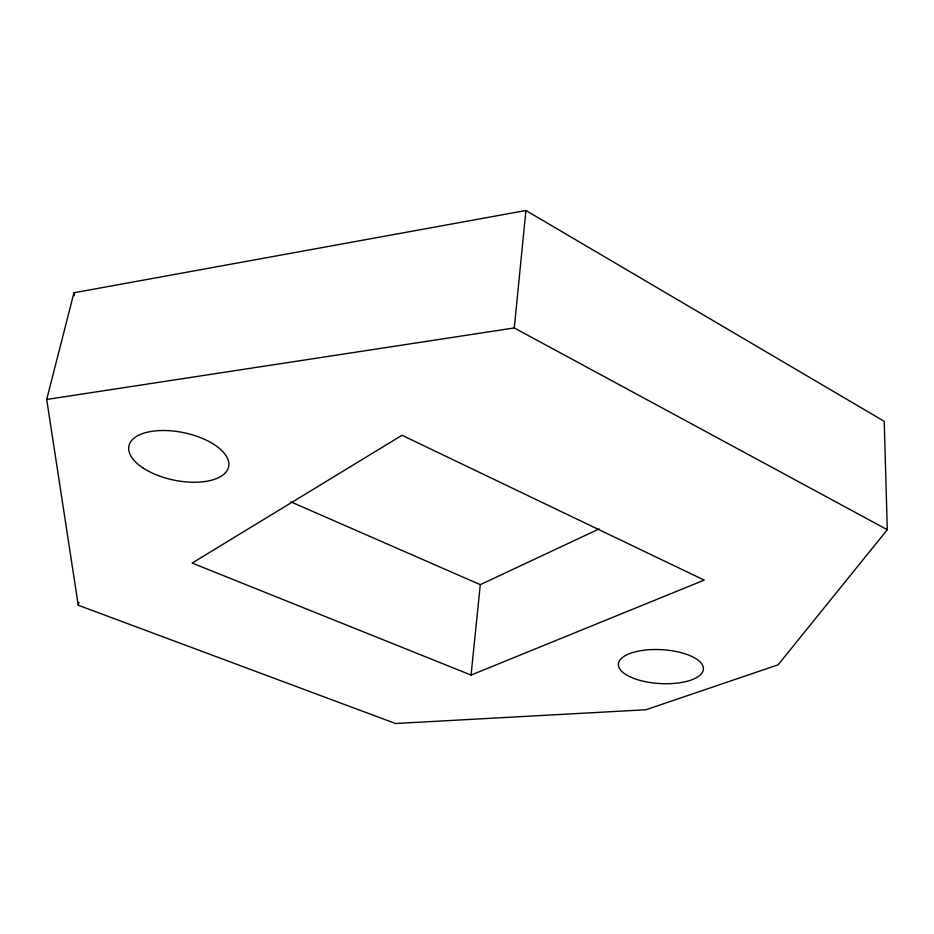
<?xml version="1.0" encoding="UTF-8"?>
<svg xmlns="http://www.w3.org/2000/svg" width="934" height="934" viewBox="0 0 934 934"><rect width="100%" height="100%" fill="white"/><g stroke="black" fill="none" stroke-linecap="round" stroke-linejoin="round"><path stroke-width="1.4" d="M887.3 529.718L514.272 327.939L525.924 210.489L73.961 292.762L46.7 399.46L78.246 605.232L395.526 723.511L645.966 709.758L778.104 664.821L887.3 529.718L884.218 421.316L525.924 210.489M471.063 675.072L704.178 580.107L402.017 435.267L192.147 563.062L471.063 675.072L480.286 584.661L599.068 528.959M78.246 605.232L78.9 602.383M46.7 399.46L514.272 327.939M290.929 501.897L480.286 584.661M73.961 292.762L74.288 295.658M142.809 467.817A50.926 24.226 11.7 0 0 226.974 470.759A50.926 24.226 11.7 0 0 166.544 430.562A50.926 24.226 11.7 0 0 142.809 467.817M630.637 677.092A42.579 16.964 3.3 0 0 701.889 673.134A42.579 16.964 3.3 0 0 650.122 649.667A42.579 16.964 3.3 0 0 630.637 677.092"/></g></svg>
